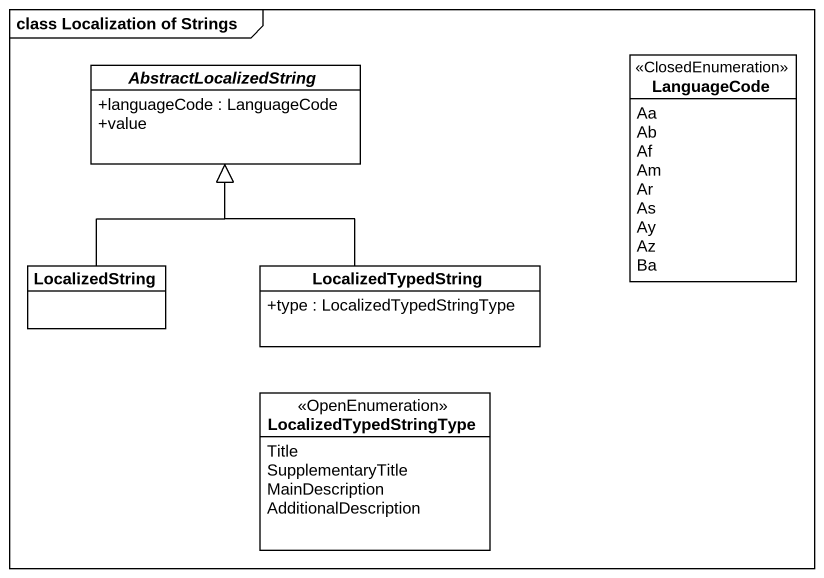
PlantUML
@startuml
mainframe class Localization of Strings
hide circle
hide empty members
skinparam classAttributeIconSize 0
abstract class AbstractLocalizedString {
  +languageCode : LanguageCode
  +value
}
enum LanguageCode <<ClosedEnumeration>> {
  Aa
  Ab
  Af
  Am
  Ar
  As
  Ay
  Az
  Ba
}
class LocalizedString
class LocalizedTypedString {
  +type : LocalizedTypedStringType
}
enum LocalizedTypedStringType <<OpenEnumeration>> {
  Title
  SupplementaryTitle
  MainDescription
  AdditionalDescription
}
LocalizedString -up-|> AbstractLocalizedString
LocalizedTypedString -up-|> AbstractLocalizedString
@enduml
